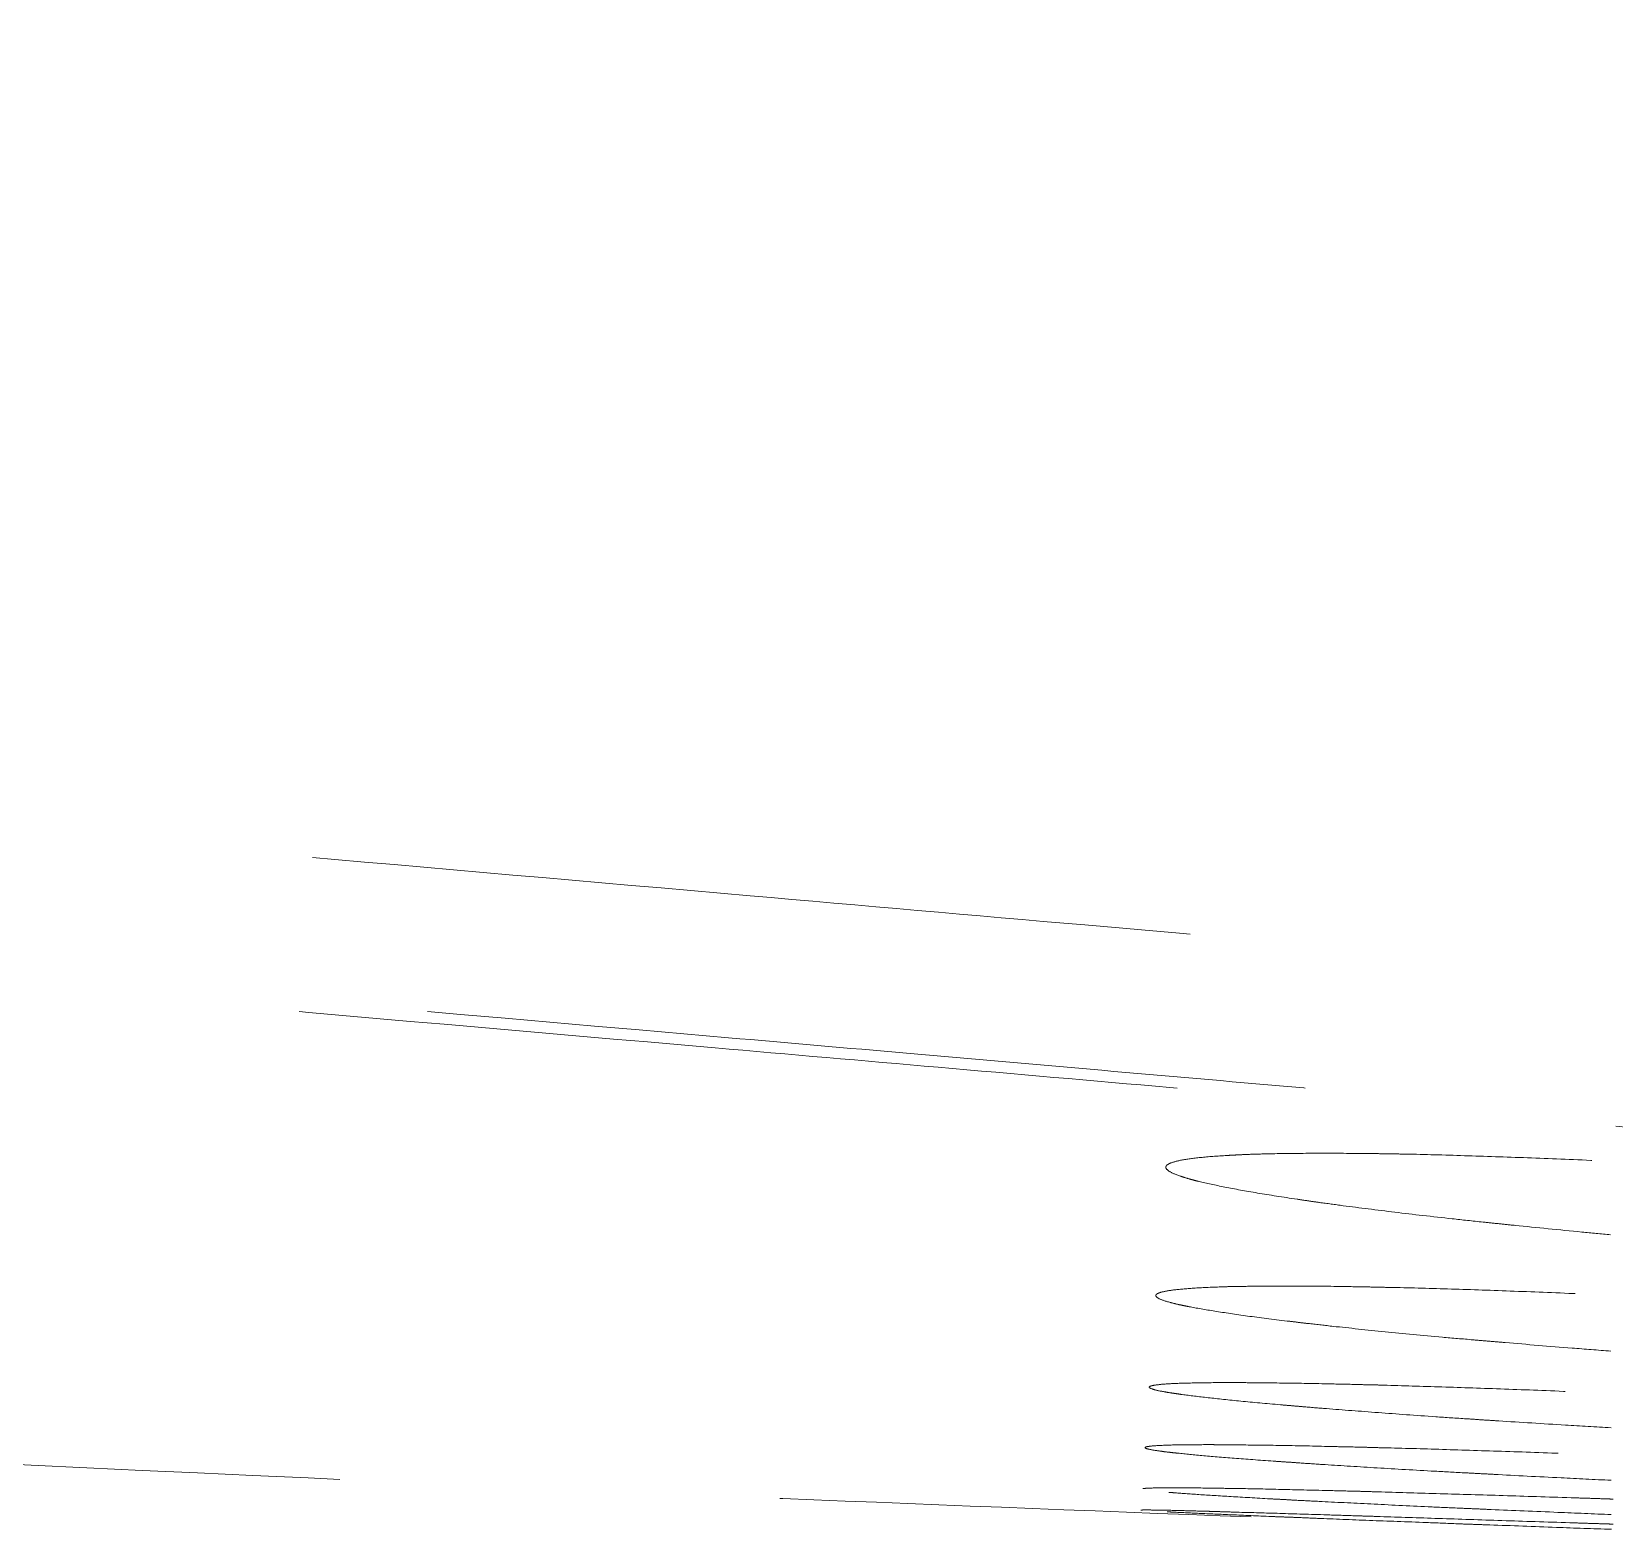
# Model space of a CAD drawing. Header units: millimetres. Extents: x 2433 to 4809, y -10272 to -6912.
# Drawn here: x 4006.55 to 4017.96, y -8263.07 to -8252.28 of the extents above; entities that cross this region are included whole.
import ezdxf

# ---------------------------------------------------------------- set-up
doc = ezdxf.new("R2010")
doc.units = ezdxf.units.MM
doc.linetypes.add('HIDDEN', pattern=[9.525, 6.35, -3.175])
doc.linetypes.add('HIDDEN2', pattern=[4.7625, 3.175, -1.5875])
doc.layers.add('HIDDEN', color=252, linetype='HIDDEN2', lineweight=13)

msp = doc.modelspace()

# ---------------------------------------------------------------- linework, layer by layer
at = {"layer": 'HIDDEN', "linetype": 'HIDDEN', "lineweight": 18}
for points, knots in [([(4026.068, -8252.276), (4025.961, -8252.266), (4025.74, -8252.245), (4025.402, -8252.214), (4025.051, -8252.182), (4024.685, -8252.149), (4024.306, -8252.115), (4023.913, -8252.08), (4023.505, -8252.043), (4023.084, -8252.006), (4022.609, -8251.964), (4022.084, -8251.918), (4021.515, -8251.867), (4020.946, -8251.817), (4020.376, -8251.767), (4019.806, -8251.717), (4019.335, -8251.676), (4018.779, -8251.627), (4017.957, -8251.554), (4016.59, -8251.433), (4014.676, -8251.265), (4010.683, -8250.912), (4005.3, -8250.436), (3999.841, -8249.954), (3996.013, -8249.616), (3993.292, -8249.376), (3990.529, -8249.132), (3988.11, -8248.918), (3985.967, -8248.728), (3984.032, -8248.557), (3981.852, -8248.364), (3979.982, -8248.199), (3978.52, -8248.07), (3977.559, -8247.985), (3976.638, -8247.903), (3975.756, -8247.826), (3974.913, -8247.751), (3974.109, -8247.68), (3973.345, -8247.613), (3972.62, -8247.55), (3971.934, -8247.489), (3971.489, -8247.45), (3971.274, -8247.432)], [0, 0, 0, 0, 0.005929, 0.012111, 0.018548, 0.025238, 0.032183, 0.039382, 0.046835, 0.054542, 0.062503, 0.072919, 0.083335, 0.093751, 0.104167, 0.114583, 0.124999, 0.130054, 0.14508, 0.170076, 0.205043, 0.24998, 0.388966, 0.49996, 0.54881, 0.598428, 0.648815, 0.69997, 0.730738, 0.765996, 0.805745, 0.849985, 0.868201, 0.885703, 0.902491, 0.918564, 0.933923, 0.948567, 0.962497, 0.975712, 0.988213, 1, 1, 1, 1]), ([(3970.619, -8254.913), (3970.738, -8254.924), (3970.979, -8254.945), (3971.342, -8254.977), (3971.711, -8255.009), (3972.086, -8255.042), (3972.466, -8255.075), (3972.853, -8255.109), (3973.244, -8255.143), (3973.642, -8255.178), (3974.045, -8255.213), (3974.453, -8255.249), (3974.867, -8255.285), (3975.287, -8255.322), (3975.713, -8255.359), (3976.144, -8255.396), (3976.581, -8255.435), (3977.023, -8255.473), (3977.471, -8255.512), (3977.925, -8255.552), (3978.384, -8255.592), (3978.849, -8255.633), (3979.32, -8255.674), (3979.796, -8255.715), (3980.278, -8255.758), (3980.765, -8255.8), (3981.258, -8255.843), (3981.757, -8255.887), (3982.262, -8255.931), (3982.772, -8255.975), (3983.287, -8256.02), (3983.808, -8256.066), (3985.3, -8256.196), (3987.761, -8256.411), (3991.188, -8256.71), (3994.614, -8257.009), (3998.039, -8257.308), (4001.463, -8257.607), (4004.887, -8257.906), (4008.309, -8258.204), (4011.394, -8258.474), (4014.065, -8258.707), (4016.244, -8258.898), (4018.191, -8259.068), (4019.906, -8259.217), (4021.388, -8259.347), (4022.638, -8259.456), (4023.656, -8259.545), (4024.442, -8259.613), (4024.997, -8259.661), (4025.289, -8259.687), (4025.397, -8259.696)], [0, 0, 0, 0, 0.006523, 0.01315, 0.019879, 0.02671, 0.033645, 0.040682, 0.047822, 0.055065, 0.06241, 0.069859, 0.07741, 0.085063, 0.09282, 0.100679, 0.108641, 0.116706, 0.124874, 0.133144, 0.141518, 0.149993, 0.158572, 0.167254, 0.176038, 0.184925, 0.193915, 0.203007, 0.212202, 0.221501, 0.230901, 0.240405, 0.250011, 0.312506, 0.375001, 0.437497, 0.499992, 0.562492, 0.624993, 0.687494, 0.749995, 0.794089, 0.833939, 0.869547, 0.900912, 0.928034, 0.950913, 0.96955, 0.983943, 0.994093, 1, 1, 1, 1]), ([(4025.219, -8260.717), (4025.095, -8260.707), (4024.836, -8260.684), (4024.428, -8260.649), (4023.984, -8260.61), (4023.596, -8260.576), (4023.166, -8260.539), (4022.598, -8260.489), (4022.002, -8260.437), (4021.478, -8260.391), (4021.126, -8260.36), (4020.744, -8260.327), (4020.333, -8260.291), (4019.892, -8260.253), (4019.421, -8260.212), (4018.92, -8260.168), (4018.094, -8260.096), (4016.966, -8259.997), (4015.559, -8259.874), (4014.194, -8259.755), (4012.87, -8259.639), (4010.284, -8259.414), (4006.619, -8259.094), (4002.063, -8258.696), (3998.005, -8258.341), (3994.406, -8258.027), (3991.472, -8257.771), (3989.16, -8257.569), (3987.365, -8257.412), (3985.738, -8257.27), (3984.099, -8257.127), (3982.472, -8256.985), (3981.005, -8256.857), (3979.849, -8256.756), (3978.952, -8256.677), (3978.137, -8256.606), (3977.317, -8256.535), (3976.502, -8256.463), (3975.719, -8256.395), (3975.049, -8256.337), (3974.479, -8256.287), (3974.042, -8256.249), (3973.722, -8256.221), (3973.497, -8256.201), (3973.284, -8256.182), (3973.082, -8256.165), (3972.892, -8256.148), (3972.714, -8256.133), (3972.546, -8256.118), (3972.39, -8256.104), (3972.225, -8256.09), (3972.052, -8256.075), (3971.871, -8256.059), (3971.702, -8256.044), (3971.546, -8256.031), (3971.401, -8256.018), (3971.285, -8256.008), (3971.194, -8256), (3971.127, -8255.994), (3971.061, -8255.988), (3970.998, -8255.983), (3970.937, -8255.977), (3970.877, -8255.972), (3970.819, -8255.967), (3970.761, -8255.962), (3970.704, -8255.957), (3970.646, -8255.952), (3970.588, -8255.947), (3970.549, -8255.943), (3970.53, -8255.942)], [0, 0, 0, 0, 0.006794, 0.014268, 0.022422, 0.031253, 0.035619, 0.046038, 0.062505, 0.06841, 0.07486, 0.081856, 0.089397, 0.097483, 0.106114, 0.115288, 0.125006, 0.151534, 0.177298, 0.202298, 0.226534, 0.250005, 0.344343, 0.427677, 0.500008, 0.566907, 0.624995, 0.66083, 0.693609, 0.723327, 0.749989, 0.783397, 0.812488, 0.830346, 0.846717, 0.861597, 0.87499, 0.891652, 0.906241, 0.917903, 0.92832, 0.937493, 0.941797, 0.945897, 0.949788, 0.95347, 0.95694, 0.9602, 0.963253, 0.9661, 0.968746, 0.972286, 0.975596, 0.978674, 0.981527, 0.984165, 0.986605, 0.987887, 0.989119, 0.990308, 0.991457, 0.992574, 0.993662, 0.994729, 0.995782, 0.996827, 0.997873, 0.998928, 1, 1, 1, 1]), ([(3970.524, -8256.031), (3970.564, -8256.035), (3970.644, -8256.042), (3970.764, -8256.052), (3970.884, -8256.063), (3971.005, -8256.073), (3971.127, -8256.084), (3971.251, -8256.095), (3971.389, -8256.107), (3971.54, -8256.12), (3971.705, -8256.135), (3971.876, -8256.149), (3972.052, -8256.165), (3972.252, -8256.182), (3972.481, -8256.202), (3972.741, -8256.225), (3973.016, -8256.249), (3973.309, -8256.274), (3973.618, -8256.301), (3973.957, -8256.331), (3974.33, -8256.363), (3974.742, -8256.399), (3975.184, -8256.438), (3975.665, -8256.48), (3976.187, -8256.525), (3976.757, -8256.575), (3977.398, -8256.631), (3978.122, -8256.694), (3978.938, -8256.765), (3979.829, -8256.842), (3980.705, -8256.919), (3981.559, -8256.993), (3982.385, -8257.065), (3983.267, -8257.142), (3984.362, -8257.237), (3985.705, -8257.354), (3987.332, -8257.496), (3989.12, -8257.652), (3990.875, -8257.805), (3992.585, -8257.953), (3994.233, -8258.097), (3995.998, -8258.251), (3998.184, -8258.441), (4000.864, -8258.675), (4004.107, -8258.957), (4007.683, -8259.269), (4010.711, -8259.533), (4013.105, -8259.741), (4014.776, -8259.887), (4016.51, -8260.038), (4017.908, -8260.159), (4018.952, -8260.25), (4019.624, -8260.309), (4020.304, -8260.368), (4020.994, -8260.428), (4021.561, -8260.478), (4021.994, -8260.516), (4022.284, -8260.541), (4022.55, -8260.564), (4022.793, -8260.585), (4023.013, -8260.604), (4023.209, -8260.621), (4023.539, -8260.65), (4023.992, -8260.689), (4024.559, -8260.738), (4024.919, -8260.769), (4025.091, -8260.783)], [0, 0, 0, 0, 0.00221, 0.004402, 0.006592, 0.008794, 0.011025, 0.013298, 0.015627, 0.018575, 0.021595, 0.024706, 0.027921, 0.031253, 0.035725, 0.040471, 0.045511, 0.050859, 0.056523, 0.062507, 0.069473, 0.076999, 0.085094, 0.09376, 0.103369, 0.113786, 0.125013, 0.138581, 0.153518, 0.169833, 0.187519, 0.201609, 0.216722, 0.232862, 0.250026, 0.276845, 0.306617, 0.339349, 0.375033, 0.403062, 0.433238, 0.465565, 0.500041, 0.553395, 0.612841, 0.678386, 0.750021, 0.779495, 0.81015, 0.841985, 0.875001, 0.887162, 0.899493, 0.911992, 0.92466, 0.937497, 0.943244, 0.948565, 0.953457, 0.957922, 0.961959, 0.965568, 0.968747, 0.980133, 0.990552, 1, 1, 1, 1]), ([(4017.931, -8260.946), (4017.861, -8260.939), (4017.792, -8260.933), (4017.56, -8260.911), (4017.399, -8260.895), (4017.204, -8260.875), (4017.165, -8260.871), (4017.088, -8260.863), (4017.05, -8260.859), (4016.936, -8260.847), (4016.862, -8260.839), (4016.645, -8260.815), (4016.507, -8260.8), (4016.245, -8260.768), (4016.121, -8260.752), (4015.945, -8260.729), (4015.888, -8260.721), (4015.805, -8260.71), (4015.778, -8260.706), (4015.724, -8260.698), (4015.698, -8260.694), (4015.568, -8260.675), (4015.473, -8260.66), (4015.3, -8260.631), (4015.222, -8260.617), (4015.081, -8260.589), (4015.019, -8260.575), (4014.951, -8260.559), (4014.938, -8260.556), (4014.914, -8260.549), (4014.902, -8260.546), (4014.868, -8260.536), (4014.848, -8260.53), (4014.794, -8260.512), (4014.768, -8260.5), (4014.733, -8260.478), (4014.724, -8260.468), (4014.726, -8260.453), (4014.729, -8260.448), (4014.737, -8260.441), (4014.741, -8260.439), (4014.748, -8260.435), (4014.753, -8260.432), (4014.778, -8260.422), (4014.808, -8260.414), (4014.884, -8260.4), (4014.931, -8260.394), (4015.043, -8260.383), (4015.107, -8260.378), (4015.199, -8260.373), (4015.218, -8260.372), (4015.256, -8260.37), (4015.316, -8260.367), (4015.38, -8260.365), (4015.513, -8260.362), (4015.61, -8260.36), (4015.818, -8260.359), (4015.93, -8260.359), (4016.109, -8260.36), (4016.171, -8260.361), (4016.266, -8260.362), (4016.299, -8260.362), (4016.364, -8260.364), (4016.397, -8260.364), (4016.565, -8260.367), (4016.705, -8260.371), (4016.995, -8260.38), (4017.146, -8260.385), (4017.459, -8260.396), (4017.621, -8260.403), (4017.83, -8260.412), (4017.873, -8260.414), (4017.957, -8260.418), (4018.085, -8260.424), (4018.214, -8260.431), (4018.474, -8260.444), (4018.827, -8260.463), (4019.191, -8260.485), (4019.468, -8260.502), (4019.561, -8260.508), (4019.748, -8260.52), (4019.842, -8260.526), (4020.125, -8260.545), (4020.313, -8260.558), (4020.503, -8260.572)], [0, 0, 0, 0, 0.015138, 0.015138, 0.051614, 0.051614, 0.060733, 0.060733, 0.069852, 0.069852, 0.08809, 0.08809, 0.124567, 0.124567, 0.161043, 0.161043, 0.179281, 0.179281, 0.188401, 0.188401, 0.19752, 0.19752, 0.233996, 0.233996, 0.270472, 0.270472, 0.306949, 0.306949, 0.316068, 0.316068, 0.325187, 0.325187, 0.343425, 0.343425, 0.379902, 0.379902, 0.416378, 0.416378, 0.434616, 0.434616, 0.443735, 0.443735, 0.452854, 0.452854, 0.489331, 0.489331, 0.525807, 0.525807, 0.562283, 0.562283, 0.571403, 0.571403, 0.580522, 0.59876, 0.59876, 0.635236, 0.635236, 0.671713, 0.671713, 0.689951, 0.689951, 0.69907, 0.69907, 0.708189, 0.708189, 0.744665, 0.744665, 0.781142, 0.781142, 0.817618, 0.817618, 0.826737, 0.826737, 0.835856, 0.854094, 0.854094, 0.890571, 0.927047, 0.927047, 0.945285, 0.945285, 0.963524, 0.963524, 1, 1, 1, 1]), ([(4017.932, -8261.785), (4017.838, -8261.778), (4017.745, -8261.77), (4017.488, -8261.75), (4017.328, -8261.737), (4017.133, -8261.72), (4017.094, -8261.717), (4017.017, -8261.71), (4016.978, -8261.707), (4016.865, -8261.697), (4016.791, -8261.691), (4016.574, -8261.671), (4016.436, -8261.658), (4016.174, -8261.632), (4016.049, -8261.619), (4015.873, -8261.6), (4015.816, -8261.593), (4015.733, -8261.584), (4015.706, -8261.581), (4015.652, -8261.574), (4015.626, -8261.571), (4015.496, -8261.556), (4015.401, -8261.544), (4015.228, -8261.52), (4015.149, -8261.508), (4015.008, -8261.486), (4014.946, -8261.475), (4014.879, -8261.462), (4014.866, -8261.459), (4014.841, -8261.454), (4014.829, -8261.452), (4014.796, -8261.444), (4014.775, -8261.439), (4014.722, -8261.425), (4014.695, -8261.416), (4014.66, -8261.398), (4014.652, -8261.39), (4014.654, -8261.379), (4014.657, -8261.376), (4014.665, -8261.37), (4014.669, -8261.369), (4014.677, -8261.365), (4014.681, -8261.364), (4014.707, -8261.356), (4014.736, -8261.35), (4014.813, -8261.34), (4014.86, -8261.336), (4014.972, -8261.328), (4015.037, -8261.325), (4015.129, -8261.322), (4015.148, -8261.321), (4015.187, -8261.32), (4015.246, -8261.319), (4015.31, -8261.318), (4015.444, -8261.316), (4015.541, -8261.316), (4015.749, -8261.316), (4015.861, -8261.317), (4016.041, -8261.32), (4016.103, -8261.321), (4016.198, -8261.323), (4016.231, -8261.323), (4016.297, -8261.325), (4016.33, -8261.326), (4016.498, -8261.329), (4016.638, -8261.333), (4016.929, -8261.342), (4017.08, -8261.347), (4017.393, -8261.359), (4017.555, -8261.365), (4017.729, -8261.373), (4017.735, -8261.373), (4017.741, -8261.373)], [0, 0, 0, 0, 0.024696, 0.024696, 0.068955, 0.068955, 0.080019, 0.080019, 0.091084, 0.091084, 0.113213, 0.113213, 0.157472, 0.157472, 0.201731, 0.201731, 0.22386, 0.22386, 0.234924, 0.234924, 0.245989, 0.245989, 0.290248, 0.290248, 0.334506, 0.334506, 0.378765, 0.378765, 0.389829, 0.389829, 0.400894, 0.400894, 0.423023, 0.423023, 0.467282, 0.467282, 0.51154, 0.51154, 0.53367, 0.53367, 0.544734, 0.544734, 0.555799, 0.555799, 0.600058, 0.600058, 0.644316, 0.644316, 0.688575, 0.688575, 0.699639, 0.699639, 0.710704, 0.732833, 0.732833, 0.777092, 0.777092, 0.82135, 0.82135, 0.84348, 0.84348, 0.854544, 0.854544, 0.865609, 0.865609, 0.909867, 0.909867, 0.954126, 0.954126, 0.998385, 0.998385, 1, 1, 1, 1]), ([(4017.934, -8262.337), (4017.823, -8262.331), (4017.713, -8262.324), (4017.441, -8262.308), (4017.281, -8262.298), (4017.085, -8262.285), (4017.046, -8262.283), (4016.969, -8262.278), (4016.931, -8262.275), (4016.817, -8262.268), (4016.743, -8262.263), (4016.526, -8262.248), (4016.388, -8262.238), (4016.126, -8262.218), (4016.001, -8262.209), (4015.825, -8262.195), (4015.768, -8262.19), (4015.685, -8262.183), (4015.657, -8262.181), (4015.604, -8262.176), (4015.577, -8262.174), (4015.448, -8262.162), (4015.353, -8262.154), (4015.179, -8262.137), (4015.101, -8262.128), (4014.96, -8262.113), (4014.898, -8262.105), (4014.83, -8262.096), (4014.817, -8262.094), (4014.793, -8262.09), (4014.781, -8262.089), (4014.747, -8262.084), (4014.727, -8262.08), (4014.673, -8262.071), (4014.647, -8262.064), (4014.612, -8262.053), (4014.604, -8262.048), (4014.607, -8262.041), (4014.61, -8262.039), (4014.618, -8262.036), (4014.622, -8262.035), (4014.63, -8262.033), (4014.634, -8262.032), (4014.66, -8262.028), (4014.69, -8262.024), (4014.767, -8262.019), (4014.815, -8262.017), (4014.927, -8262.014), (4014.992, -8262.013), (4015.084, -8262.012), (4015.103, -8262.012), (4015.142, -8262.012), (4015.202, -8262.012), (4015.266, -8262.012), (4015.4, -8262.013), (4015.497, -8262.014), (4015.706, -8262.017), (4015.819, -8262.019), (4015.999, -8262.023), (4016.061, -8262.024), (4016.157, -8262.027), (4016.189, -8262.028), (4016.255, -8262.029), (4016.288, -8262.03), (4016.456, -8262.035), (4016.597, -8262.039), (4016.888, -8262.049), (4017.04, -8262.054), (4017.353, -8262.065), (4017.516, -8262.072), (4017.726, -8262.08), (4017.768, -8262.082), (4017.853, -8262.085), (4017.899, -8262.087), (4017.946, -8262.089), (4017.95, -8262.089)], [0, 0, 0, 0, 0.028176, 0.028176, 0.071324, 0.071324, 0.082111, 0.082111, 0.092898, 0.092898, 0.114472, 0.114472, 0.15762, 0.15762, 0.200768, 0.200768, 0.222342, 0.222342, 0.233129, 0.233129, 0.243916, 0.243916, 0.287064, 0.287064, 0.330212, 0.330212, 0.37336, 0.37336, 0.384147, 0.384147, 0.394934, 0.394934, 0.416508, 0.416508, 0.459657, 0.459657, 0.502805, 0.502805, 0.524379, 0.524379, 0.535166, 0.535166, 0.545953, 0.545953, 0.589101, 0.589101, 0.632249, 0.632249, 0.675397, 0.675397, 0.686184, 0.686184, 0.696971, 0.718545, 0.718545, 0.761693, 0.761693, 0.804841, 0.804841, 0.826415, 0.826415, 0.837202, 0.837202, 0.847989, 0.847989, 0.891137, 0.891137, 0.934285, 0.934285, 0.977434, 0.977434, 0.988221, 0.988221, 0.999008, 1, 1, 1, 1]), ([(4002.43, -8262.404), (4003.404, -8262.454), (4006.506, -8262.609), (4010.81, -8262.803), (4014.141, -8262.935), (4015.341, -8262.98)], [0, 0, 0, 0, 0.226361, 0.721064, 1, 1, 1, 1]), ([(4017.934, -8262.716), (4017.812, -8262.71), (4017.692, -8262.704), (4017.409, -8262.69), (4017.248, -8262.682), (4017.053, -8262.671), (4017.014, -8262.669), (4016.937, -8262.665), (4016.899, -8262.663), (4016.785, -8262.657), (4016.711, -8262.653), (4016.494, -8262.641), (4016.356, -8262.633), (4016.093, -8262.617), (4015.969, -8262.609), (4015.793, -8262.598), (4015.736, -8262.594), (4015.653, -8262.588), (4015.625, -8262.586), (4015.572, -8262.583), (4015.545, -8262.581), (4015.416, -8262.572), (4015.321, -8262.565), (4015.148, -8262.551), (4015.069, -8262.545), (4014.928, -8262.532), (4014.866, -8262.526), (4014.799, -8262.519), (4014.786, -8262.518), (4014.762, -8262.515), (4014.75, -8262.514), (4014.716, -8262.51), (4014.696, -8262.507), (4014.643, -8262.5), (4014.616, -8262.495), (4014.582, -8262.487), (4014.574, -8262.483), (4014.577, -8262.478), (4014.58, -8262.476), (4014.588, -8262.474), (4014.592, -8262.473), (4014.6, -8262.472), (4014.605, -8262.471), (4014.631, -8262.468), (4014.661, -8262.466), (4014.739, -8262.462), (4014.786, -8262.461), (4014.899, -8262.46), (4014.964, -8262.459), (4015.057, -8262.459), (4015.076, -8262.459), (4015.115, -8262.46), (4015.175, -8262.46), (4015.24, -8262.461), (4015.374, -8262.462), (4015.472, -8262.463), (4015.681, -8262.467), (4015.794, -8262.469), (4015.974, -8262.474), (4016.036, -8262.475), (4016.133, -8262.477), (4016.165, -8262.478), (4016.231, -8262.48), (4016.264, -8262.481), (4016.433, -8262.485), (4016.573, -8262.489), (4016.866, -8262.498), (4017.017, -8262.503), (4017.331, -8262.513), (4017.494, -8262.519), (4017.704, -8262.526), (4017.746, -8262.527), (4017.831, -8262.53), (4017.885, -8262.532), (4017.938, -8262.534), (4017.949, -8262.535)], [0, 0, 0, 0, 0.030841, 0.030841, 0.073796, 0.073796, 0.084534, 0.084534, 0.095273, 0.095273, 0.11675, 0.11675, 0.159704, 0.159704, 0.202659, 0.202659, 0.224136, 0.224136, 0.234875, 0.234875, 0.245613, 0.245613, 0.288568, 0.288568, 0.331522, 0.331522, 0.374477, 0.374477, 0.385215, 0.385215, 0.395954, 0.395954, 0.417431, 0.417431, 0.460385, 0.460385, 0.50334, 0.50334, 0.524817, 0.524817, 0.535556, 0.535556, 0.546294, 0.546294, 0.589249, 0.589249, 0.632203, 0.632203, 0.675157, 0.675157, 0.685896, 0.685896, 0.696635, 0.718112, 0.718112, 0.761066, 0.761066, 0.804021, 0.804021, 0.825498, 0.825498, 0.836236, 0.836236, 0.846975, 0.846975, 0.889929, 0.889929, 0.932884, 0.932884, 0.975838, 0.975838, 0.986577, 0.986577, 0.997315, 1, 1, 1, 1]), ([(4014.56, -8262.776), (4014.561, -8262.776), (4014.563, -8262.776), (4014.568, -8262.775), (4014.571, -8262.775), (4014.579, -8262.774), (4014.584, -8262.773), (4014.61, -8262.772), (4014.64, -8262.771), (4014.718, -8262.77), (4014.766, -8262.77), (4014.879, -8262.77), (4014.945, -8262.771), (4015.037, -8262.772), (4015.057, -8262.772), (4015.096, -8262.773), (4015.156, -8262.774), (4015.221, -8262.775), (4015.355, -8262.777), (4015.453, -8262.779), (4015.663, -8262.784), (4015.775, -8262.787), (4015.956, -8262.791), (4016.018, -8262.793), (4016.115, -8262.795), (4016.147, -8262.796), (4016.213, -8262.798), (4016.247, -8262.799), (4016.415, -8262.804), (4016.556, -8262.808), (4016.848, -8262.817), (4017, -8262.821), (4017.315, -8262.831), (4017.477, -8262.836), (4017.688, -8262.843), (4017.73, -8262.844), (4017.815, -8262.847), (4017.873, -8262.849), (4017.932, -8262.851), (4017.948, -8262.851)], [0, 0, 0, 0, 0.015487, 0.015487, 0.037676, 0.037676, 0.059865, 0.059865, 0.14862, 0.14862, 0.237374, 0.237374, 0.326129, 0.326129, 0.348318, 0.348318, 0.370507, 0.414884, 0.414884, 0.503639, 0.503639, 0.592394, 0.592394, 0.636771, 0.636771, 0.65896, 0.65896, 0.681148, 0.681148, 0.769903, 0.769903, 0.858658, 0.858658, 0.947413, 0.947413, 0.969602, 0.969602, 0.99179, 1, 1, 1, 1]), ([(4017.935, -8262.963), (4017.805, -8262.958), (4017.677, -8262.952), (4017.387, -8262.94), (4017.226, -8262.933), (4017.031, -8262.925), (4016.992, -8262.923), (4016.915, -8262.92), (4016.877, -8262.918), (4016.763, -8262.913), (4016.689, -8262.91), (4016.472, -8262.9), (4016.334, -8262.893), (4016.071, -8262.88), (4015.947, -8262.874), (4015.771, -8262.865), (4015.714, -8262.862), (4015.631, -8262.858), (4015.603, -8262.856), (4015.55, -8262.853), (4015.523, -8262.852), (4015.394, -8262.845), (4015.299, -8262.839), (4015.126, -8262.829), (4015.047, -8262.824), (4014.907, -8262.815), (4014.845, -8262.81), (4014.778, -8262.805), (4014.765, -8262.804), (4014.75, -8262.803), (4014.748, -8262.803), (4014.747, -8262.803)], [0, 0, 0, 0, 0.084236, 0.084236, 0.194708, 0.194708, 0.222327, 0.222327, 0.249945, 0.249945, 0.305181, 0.305181, 0.415654, 0.415654, 0.526127, 0.526127, 0.581363, 0.581363, 0.608981, 0.608981, 0.6366, 0.6366, 0.747072, 0.747072, 0.857545, 0.857545, 0.968018, 0.968018, 0.995636, 0.995636, 1, 1, 1, 1]), ([(4014.544, -8262.93), (4014.546, -8262.93), (4014.549, -8262.93), (4014.557, -8262.93), (4014.56, -8262.93), (4014.568, -8262.929), (4014.573, -8262.929), (4014.599, -8262.93), (4014.63, -8262.93), (4014.708, -8262.931), (4014.756, -8262.932), (4014.869, -8262.935), (4014.934, -8262.937), (4015.027, -8262.939), (4015.046, -8262.94), (4015.085, -8262.941), (4015.146, -8262.943), (4015.21, -8262.945), (4015.345, -8262.949), (4015.443, -8262.951), (4015.653, -8262.958), (4015.765, -8262.961), (4015.946, -8262.967), (4016.008, -8262.969), (4016.105, -8262.972), (4016.137, -8262.973), (4016.203, -8262.975), (4016.237, -8262.976), (4016.405, -8262.982), (4016.546, -8262.986), (4016.839, -8262.996), (4016.991, -8263.001), (4017.305, -8263.011), (4017.468, -8263.016), (4017.678, -8263.023), (4017.72, -8263.025), (4017.806, -8263.027), (4017.867, -8263.029), (4017.929, -8263.031), (4017.948, -8263.032)], [0, 0, 0, 0, 0.039174, 0.039174, 0.060795, 0.060795, 0.082416, 0.082416, 0.168898, 0.168898, 0.255381, 0.255381, 0.341864, 0.341864, 0.363485, 0.363485, 0.385106, 0.428347, 0.428347, 0.51483, 0.51483, 0.601313, 0.601313, 0.644555, 0.644555, 0.666176, 0.666176, 0.687796, 0.687796, 0.774279, 0.774279, 0.860762, 0.860762, 0.947245, 0.947245, 0.968866, 0.968866, 0.990487, 1, 1, 1, 1]), ([(4017.936, -8263.069), (4017.802, -8263.065), (4017.67, -8263.06), (4017.377, -8263.049), (4017.216, -8263.043), (4017.021, -8263.036), (4016.982, -8263.035), (4016.905, -8263.032), (4016.866, -8263.031), (4016.753, -8263.026), (4016.678, -8263.023), (4016.461, -8263.015), (4016.323, -8263.01), (4016.061, -8263), (4015.937, -8262.995), (4015.76, -8262.988), (4015.703, -8262.985), (4015.62, -8262.982), (4015.593, -8262.981), (4015.539, -8262.979), (4015.513, -8262.978), (4015.383, -8262.972), (4015.289, -8262.968), (4015.115, -8262.961), (4015.037, -8262.957), (4014.896, -8262.951), (4014.834, -8262.948), (4014.767, -8262.945), (4014.754, -8262.944), (4014.74, -8262.943), (4014.737, -8262.943), (4014.735, -8262.943)], [0, 0, 0, 0, 0.086281, 0.086281, 0.196474, 0.196474, 0.224022, 0.224022, 0.25157, 0.25157, 0.306667, 0.306667, 0.416859, 0.416859, 0.527052, 0.527052, 0.582149, 0.582149, 0.609697, 0.609697, 0.637245, 0.637245, 0.747438, 0.747438, 0.857631, 0.857631, 0.967823, 0.967823, 0.995372, 0.995372, 1, 1, 1, 1])]:
    msp.add_open_spline(points, degree=3, knots=knots, dxfattribs=at)

doc.saveas('drawing.dxf')
